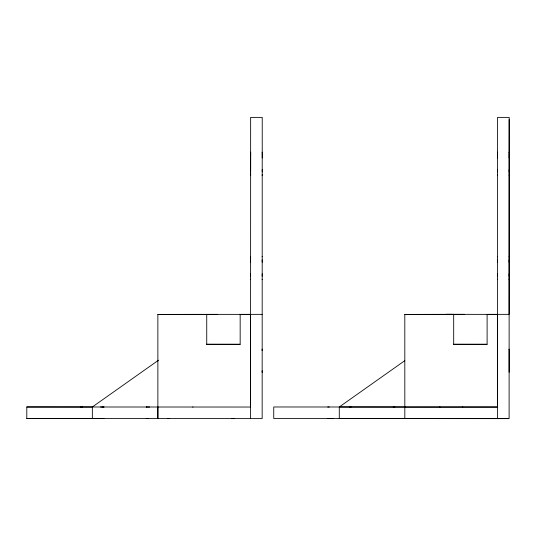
<?xml version="1.0" encoding="UTF-8"?>
<svg xmlns="http://www.w3.org/2000/svg" width="536" height="536" viewBox="0 0 536 536"><rect width="100%" height="100%" fill="white"/><g stroke="black" fill="none" stroke-linecap="round" stroke-linejoin="round"><path stroke-width="0.8" d="M157.886 407.025L157.879 418.609L157.865 314.404L240.162 314.364L250.553 314.384L250.58 407.038L250.647 117.384L262.231 117.384L262.158 418.616L26.8 418.562L26.8 406.978L250.58 407.032L250.6 418.616M92.339 418.589L92.346 407.005L26.8 406.978M206.735 314.364L206.735 344.3L240.162 344.3L240.162 314.364M250.62 257.984L250.62 256.429M250.634 173.758L250.634 175.312M250.634 171.915L250.667 152.137L250.667 152.532M262.191 371.883L262.191 372.279L262.164 370.724M262.258 152.539L262.251 152.144L262.231 157.932M339.288 407.005L339.288 418.589L509.106 418.616L509.173 119.582M404.827 418.603L404.807 314.404L453.684 314.364L453.684 344.3L487.11 344.3L487.11 314.364L445.959 314.337L464.658 314.364M497.542 418.616L497.589 117.384L509.18 117.384L509.106 314.351L488.457 314.371M250.593 262.218L250.62 259.819M250.587 276.208L250.614 273.809M262.225 171.922L262.245 169.523M262.184 262.225L262.205 259.826M262.178 276.208L262.198 273.809M497.589 157.932L497.589 153.691M497.582 171.915L497.609 169.517M497.542 262.218L497.569 259.819M497.535 276.208L497.562 273.809M509.173 157.932L509.173 153.691M509.167 171.922L509.193 169.523M509.126 262.225L509.153 259.826M509.12 276.208L509.146 273.809M262.164 349.499L262.191 349.103L262.191 350.658M497.549 349.103L497.549 350.651M509.113 349.499L509.14 349.103L509.133 372.279M497.589 152.532L497.616 152.137L497.616 152.532M92.346 406.978L158.529 360.192M404.794 360.674L339.288 406.978L405.25 407.005M262.164 314.351L241.515 314.371M157.865 314.404L217.71 314.364M146.697 407.012L146.301 407.012L149.691 407.018M327.704 406.992L329.258 406.992M350.484 406.992L350.879 406.992L349.325 406.992M393.638 407.012L393.243 407.012L394.798 407.018M81.15 418.576L80.755 418.576L82.309 418.576M169.075 418.609L169.47 418.603L167.915 418.603M231.619 418.616L234.132 418.609M327.704 418.576L333.493 418.576M350.477 418.583L350.872 418.576L349.325 418.576M393.638 418.603L393.243 418.603L394.798 418.603M416.023 418.609L416.418 418.603L414.864 418.603M404.807 314.404L453.684 314.364M102.376 406.992L103.93 406.992L100.54 406.992M439.594 407.025L439.989 407.032M462.367 407.025L462.762 407.032M487.11 314.364L497.495 314.384L497.522 407.038L273.749 406.978L273.742 418.562L508.222 418.623M192.645 407.025L193.04 407.032M404.834 407.065L497.522 407.038M26.8 418.562L103.93 418.576L102.376 418.576M439.587 418.616L439.982 418.616M462.367 418.623L462.762 418.616M453.362 344.273L487.11 344.3M206.414 344.273L240.162 344.3M328.099 418.576L329.251 418.576M497.549 372.272L497.522 370.724M250.64 153.691L250.667 155.534M509.167 174.917L509.167 175.312M509.153 256.429L509.153 256.824M509.12 279.209L509.12 279.604M497.569 256.429L497.569 256.824M497.535 279.202L497.535 279.598M262.205 256.429L262.205 256.824M262.178 279.209L262.178 279.604M250.587 279.202L250.587 279.598M250.607 350.651L250.607 349.103L250.6 372.272L250.58 370.724M262.225 174.917L262.225 175.312L262.225 174.917M497.582 174.917L497.582 175.312L497.582 174.917M509.2 152.144L509.173 152.532L509.2 152.144M81.15 406.985L80.762 406.992L82.309 406.992L81.15 406.985M146.69 418.603L146.301 418.603L147.849 418.603L146.69 418.603"/></g></svg>
